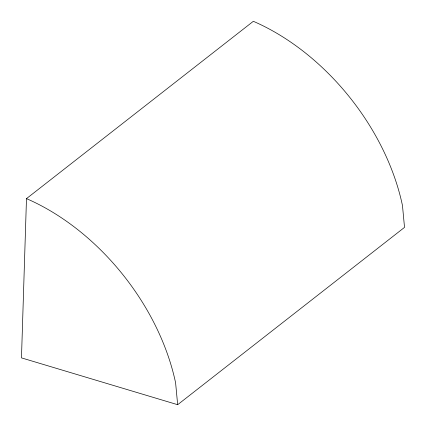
<?xml version="1.0" encoding="UTF-8"?>
<svg xmlns="http://www.w3.org/2000/svg" width="426" height="426" viewBox="0 0 426 426"><rect width="100%" height="100%" fill="white"/><g stroke="black" fill="none" stroke-linecap="round" stroke-linejoin="round"><path stroke-width="0.64" d="M26.481 198.623L21.476 357.883L177.663 404.7L404.524 227.377L402.479 205.598A194.757 131.16 52 0 0 253.342 21.3L26.481 198.623A194.757 131.16 52 0 1 175.613 382.921L177.663 404.7"/></g></svg>
